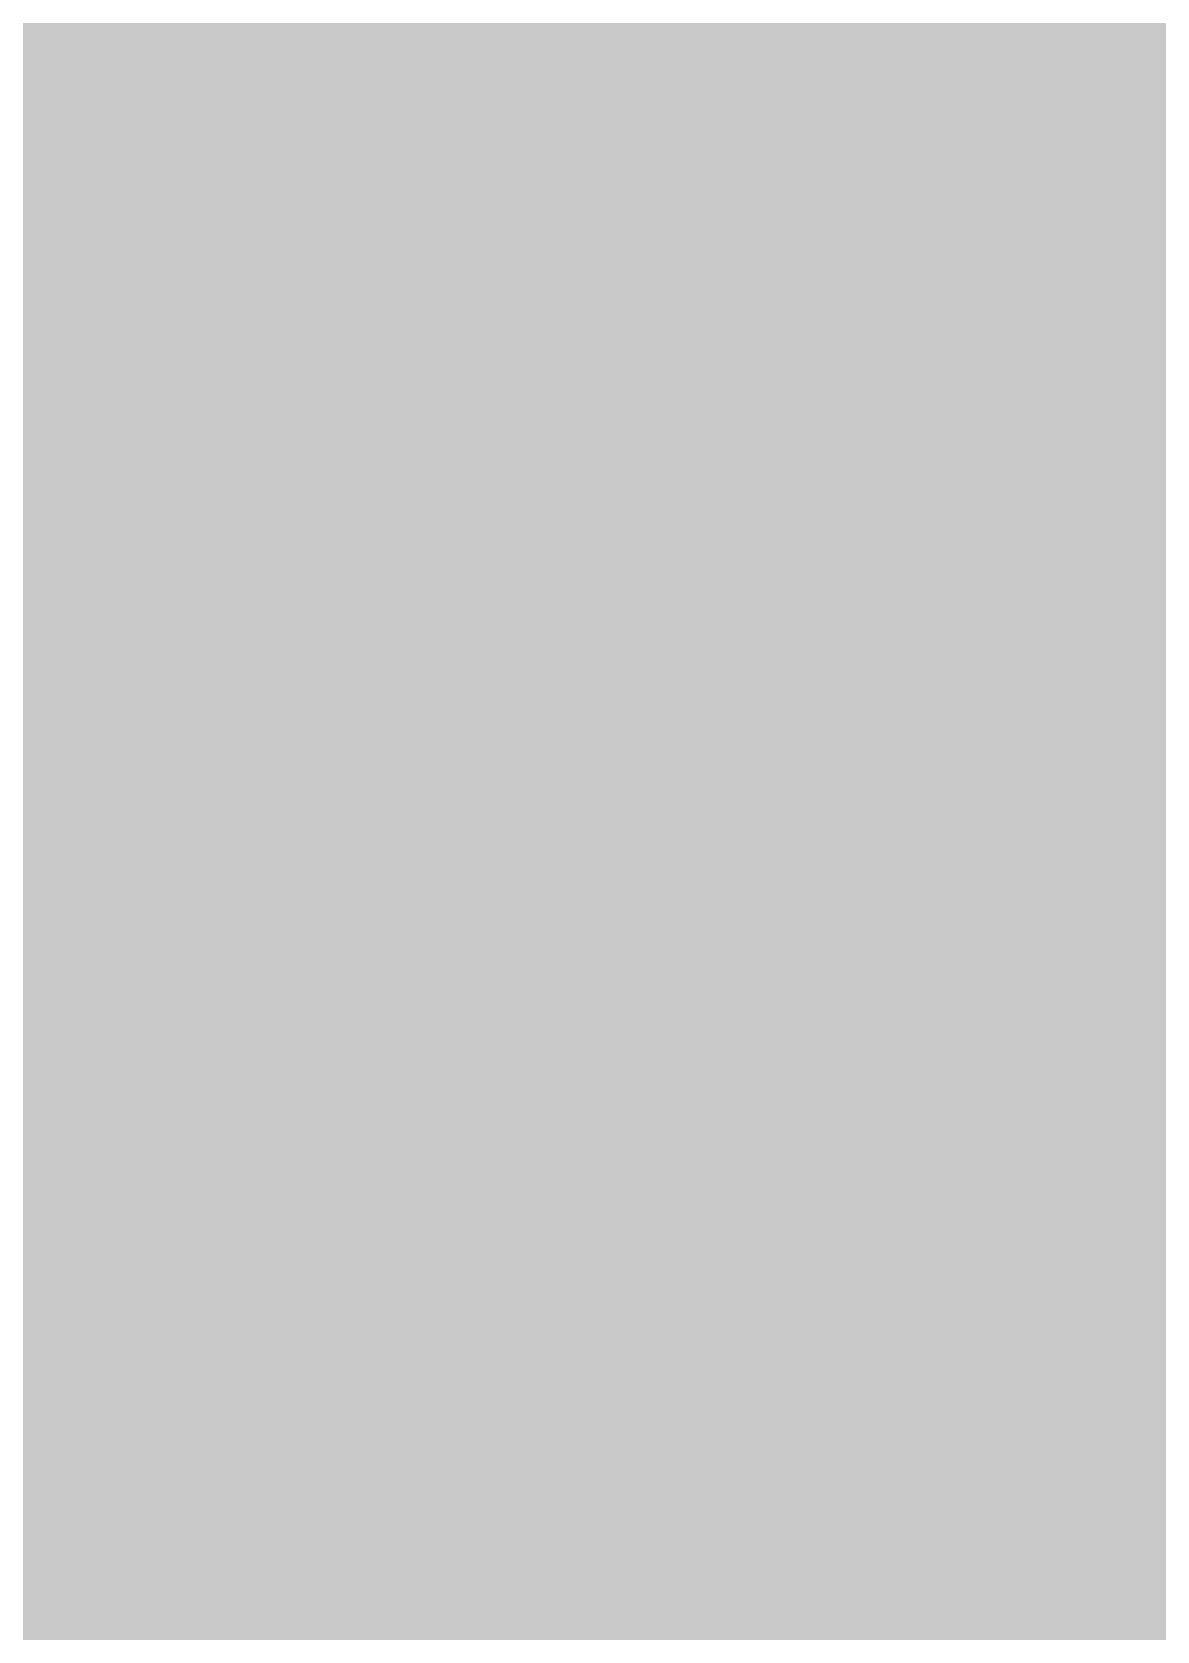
# Model space of a CAD drawing. Header units: inches. Extents: x 0 to 841, y 0 to 594.
# Drawn here: x 295.186 to 295.573, y 382.331 to 382.88 of the extents above; entities that cross this region are included whole.
import ezdxf

# ---------------------------------------------------------------- set-up
doc = ezdxf.new("R2010")
doc.units = ezdxf.units.IN
doc.layers.add('Sheet', color=255, linetype='Continuous')

msp = doc.modelspace()

# ---------------------------------------------------------------- linework, layer by layer
at = {"layer": 'Sheet'}
for points in [[(295.5223, 383.05229, 0.29972, 0.29972, 0), (295.54476, 383.02983, 0.29972, 0.29972, 0), (295.57844, 383.00737, 0.29972, 0.29972, 0), (295.6009, 382.97368, 0.29972, 0.29972, 0), (295.62336, 382.95123, 0.29972, 0.29972, 0), (295.64582, 382.91754, 0.29972, 0.29972, 0), (295.65704, 382.88385, 0.29972, 0.29972, 0), (295.6795, 382.86139, 0.29972, 0.29972, 0), (295.69073, 382.8277, 0.29972, 0.29972, 0), (295.71319, 382.79401, 0.29972, 0.29972, 0), (295.72442, 382.76032, 0.29972, 0.29972, 0), (295.73565, 382.7154, 0.29972, 0.29972, 0), (295.74688, 382.68172, 0.29972, 0.29972, 0), (295.7581, 382.64803, 0.29972, 0.29972, 0), (295.7581, 382.60311, 0.29972, 0.29972, 0), (295.76933, 382.56942, 0.29972, 0.29972, 0), (295.76933, 382.53573, 0.29972, 0.29972, 0), (295.76933, 382.49081, 0.29972, 0.29972, 0)], [(295.5223, 383.05229, 0.29972, 0.29972, 0), (295.54476, 383.02983, 0.29972, 0.29972, 0), (295.57844, 383.00737, 0.29972, 0.29972, 0), (295.6009, 382.97368, 0.29972, 0.29972, 0), (295.62336, 382.95123, 0.29972, 0.29972, 0), (295.64582, 382.91754, 0.29972, 0.29972, 0), (295.65704, 382.88385, 0.29972, 0.29972, 0), (295.6795, 382.86139, 0.29972, 0.29972, 0), (295.69073, 382.8277, 0.29972, 0.29972, 0), (295.71319, 382.79401, 0.29972, 0.29972, 0), (295.72442, 382.76032, 0.29972, 0.29972, 0), (295.73565, 382.7154, 0.29972, 0.29972, 0), (295.74688, 382.68172, 0.29972, 0.29972, 0), (295.7581, 382.64803, 0.29972, 0.29972, 0), (295.7581, 382.60311, 0.29972, 0.29972, 0), (295.76933, 382.56942, 0.29972, 0.29972, 0), (295.76933, 382.53573, 0.29972, 0.29972, 0), (295.76933, 382.49081, 0.29972, 0.29972, 0)], [(295.5223, 383.05229, 0.29972, 0.29972, 0), (295.54476, 383.02983, 0.29972, 0.29972, 0), (295.57844, 383.00737, 0.29972, 0.29972, 0), (295.6009, 382.97368, 0.29972, 0.29972, 0), (295.62336, 382.95123, 0.29972, 0.29972, 0), (295.64582, 382.91754, 0.29972, 0.29972, 0), (295.65704, 382.88385, 0.29972, 0.29972, 0), (295.6795, 382.86139, 0.29972, 0.29972, 0), (295.69073, 382.8277, 0.29972, 0.29972, 0), (295.71319, 382.79401, 0.29972, 0.29972, 0), (295.72442, 382.76032, 0.29972, 0.29972, 0), (295.73565, 382.7154, 0.29972, 0.29972, 0), (295.74688, 382.68172, 0.29972, 0.29972, 0), (295.7581, 382.64803, 0.29972, 0.29972, 0), (295.7581, 382.60311, 0.29972, 0.29972, 0), (295.76933, 382.56942, 0.29972, 0.29972, 0), (295.76933, 382.53573, 0.29972, 0.29972, 0), (295.76933, 382.49081, 0.29972, 0.29972, 0)], [(295.5223, 383.05229, 0.29972, 0.29972, 0), (295.54476, 383.02983, 0.29972, 0.29972, 0), (295.57844, 383.00737, 0.29972, 0.29972, 0), (295.6009, 382.97368, 0.29972, 0.29972, 0), (295.62336, 382.95123, 0.29972, 0.29972, 0), (295.64582, 382.91754, 0.29972, 0.29972, 0), (295.65704, 382.88385, 0.29972, 0.29972, 0), (295.6795, 382.86139, 0.29972, 0.29972, 0), (295.69073, 382.8277, 0.29972, 0.29972, 0), (295.71319, 382.79401, 0.29972, 0.29972, 0), (295.72442, 382.76032, 0.29972, 0.29972, 0), (295.73565, 382.7154, 0.29972, 0.29972, 0), (295.74688, 382.68172, 0.29972, 0.29972, 0), (295.7581, 382.64803, 0.29972, 0.29972, 0), (295.7581, 382.60311, 0.29972, 0.29972, 0), (295.76933, 382.56942, 0.29972, 0.29972, 0), (295.76933, 382.53573, 0.29972, 0.29972, 0), (295.76933, 382.49081, 0.29972, 0.29972, 0)], [(295.5223, 383.05229, 0.29972, 0.29972, 0), (295.54476, 383.02983, 0.29972, 0.29972, 0), (295.57844, 383.00737, 0.29972, 0.29972, 0), (295.6009, 382.97368, 0.29972, 0.29972, 0), (295.62336, 382.95123, 0.29972, 0.29972, 0), (295.64582, 382.91754, 0.29972, 0.29972, 0), (295.65704, 382.88385, 0.29972, 0.29972, 0), (295.6795, 382.86139, 0.29972, 0.29972, 0), (295.69073, 382.8277, 0.29972, 0.29972, 0), (295.71319, 382.79401, 0.29972, 0.29972, 0), (295.72442, 382.76032, 0.29972, 0.29972, 0), (295.73565, 382.7154, 0.29972, 0.29972, 0), (295.74688, 382.68172, 0.29972, 0.29972, 0), (295.7581, 382.64803, 0.29972, 0.29972, 0), (295.7581, 382.60311, 0.29972, 0.29972, 0), (295.76933, 382.56942, 0.29972, 0.29972, 0), (295.76933, 382.53573, 0.29972, 0.29972, 0), (295.76933, 382.49081, 0.29972, 0.29972, 0)], [(295.017, 383.00737, 0.29972, 0.29972, 0), (295.03945, 383.00737, 0.29972, 0.29972, 0), (295.07314, 383.00737, 0.29972, 0.29972, 0), (295.0956, 382.99614, 0.29972, 0.29972, 0), (295.11806, 382.99614, 0.29972, 0.29972, 0), (295.14051, 382.99614, 0.29972, 0.29972, 0), (295.16297, 382.98491, 0.29972, 0.29972, 0), (295.19666, 382.97368, 0.29972, 0.29972, 0), (295.21912, 382.96246, 0.29972, 0.29972, 0), (295.24157, 382.95123, 0.29972, 0.29972, 0), (295.26403, 382.94, 0.29972, 0.29972, 0), (295.27526, 382.92877, 0.29972, 0.29972, 0), (295.29772, 382.91754, 0.29972, 0.29972, 0), (295.32018, 382.90631, 0.29972, 0.29972, 0), (295.34263, 382.88385, 0.29972, 0.29972, 0), (295.35386, 382.87262, 0.29972, 0.29972, 0), (295.37632, 382.85016, 0.29972, 0.29972, 0), (295.38755, 382.83893, 0.29972, 0.29972, 0), (295.41001, 382.81647, 0.29972, 0.29972, 0), (295.42124, 382.79401, 0.29972, 0.29972, 0), (295.43247, 382.78278, 0.29972, 0.29972, 0), (295.45492, 382.76032, 0.29972, 0.29972, 0), (295.46615, 382.73786, 0.29972, 0.29972, 0), (295.47738, 382.7154, 0.29972, 0.29972, 0), (295.47738, 382.69295, 0.29972, 0.29972, 0), (295.48861, 382.67049, 0.29972, 0.29972, 0), (295.49984, 382.64803, 0.29972, 0.29972, 0), (295.51107, 382.61434, 0.29972, 0.29972, 0), (295.51107, 382.59188, 0.29972, 0.29972, 0), (295.51107, 382.56942, 0.29972, 0.29972, 0), (295.5223, 382.54696, 0.29972, 0.29972, 0), (295.5223, 382.51327, 0.29972, 0.29972, 0), (295.5223, 382.49081, 0.29972, 0.29972, 0)], [(295.017, 383.00737, 0.29972, 0.29972, 0), (295.03945, 383.00737, 0.29972, 0.29972, 0), (295.07314, 383.00737, 0.29972, 0.29972, 0), (295.0956, 382.99614, 0.29972, 0.29972, 0), (295.11806, 382.99614, 0.29972, 0.29972, 0), (295.14051, 382.99614, 0.29972, 0.29972, 0), (295.16297, 382.98491, 0.29972, 0.29972, 0), (295.19666, 382.97368, 0.29972, 0.29972, 0), (295.21912, 382.96246, 0.29972, 0.29972, 0), (295.24157, 382.95123, 0.29972, 0.29972, 0), (295.26403, 382.94, 0.29972, 0.29972, 0), (295.27526, 382.92877, 0.29972, 0.29972, 0), (295.29772, 382.91754, 0.29972, 0.29972, 0), (295.32018, 382.90631, 0.29972, 0.29972, 0), (295.34263, 382.88385, 0.29972, 0.29972, 0), (295.35386, 382.87262, 0.29972, 0.29972, 0), (295.37632, 382.85016, 0.29972, 0.29972, 0), (295.38755, 382.83893, 0.29972, 0.29972, 0), (295.41001, 382.81647, 0.29972, 0.29972, 0), (295.42124, 382.79401, 0.29972, 0.29972, 0), (295.43247, 382.78278, 0.29972, 0.29972, 0), (295.45492, 382.76032, 0.29972, 0.29972, 0), (295.46615, 382.73786, 0.29972, 0.29972, 0), (295.47738, 382.7154, 0.29972, 0.29972, 0), (295.47738, 382.69295, 0.29972, 0.29972, 0), (295.48861, 382.67049, 0.29972, 0.29972, 0), (295.49984, 382.64803, 0.29972, 0.29972, 0), (295.51107, 382.61434, 0.29972, 0.29972, 0), (295.51107, 382.59188, 0.29972, 0.29972, 0), (295.51107, 382.56942, 0.29972, 0.29972, 0), (295.5223, 382.54696, 0.29972, 0.29972, 0), (295.5223, 382.51327, 0.29972, 0.29972, 0), (295.5223, 382.49081, 0.29972, 0.29972, 0)], [(295.017, 383.00737, 0.29972, 0.29972, 0), (295.03945, 383.00737, 0.29972, 0.29972, 0), (295.07314, 383.00737, 0.29972, 0.29972, 0), (295.0956, 382.99614, 0.29972, 0.29972, 0), (295.11806, 382.99614, 0.29972, 0.29972, 0), (295.14051, 382.99614, 0.29972, 0.29972, 0), (295.16297, 382.98491, 0.29972, 0.29972, 0), (295.19666, 382.97368, 0.29972, 0.29972, 0), (295.21912, 382.96246, 0.29972, 0.29972, 0), (295.24157, 382.95123, 0.29972, 0.29972, 0), (295.26403, 382.94, 0.29972, 0.29972, 0), (295.27526, 382.92877, 0.29972, 0.29972, 0), (295.29772, 382.91754, 0.29972, 0.29972, 0), (295.32018, 382.90631, 0.29972, 0.29972, 0), (295.34263, 382.88385, 0.29972, 0.29972, 0), (295.35386, 382.87262, 0.29972, 0.29972, 0), (295.37632, 382.85016, 0.29972, 0.29972, 0), (295.38755, 382.83893, 0.29972, 0.29972, 0), (295.41001, 382.81647, 0.29972, 0.29972, 0), (295.42124, 382.79401, 0.29972, 0.29972, 0), (295.43247, 382.78278, 0.29972, 0.29972, 0), (295.45492, 382.76032, 0.29972, 0.29972, 0), (295.46615, 382.73786, 0.29972, 0.29972, 0), (295.47738, 382.7154, 0.29972, 0.29972, 0), (295.47738, 382.69295, 0.29972, 0.29972, 0), (295.48861, 382.67049, 0.29972, 0.29972, 0), (295.49984, 382.64803, 0.29972, 0.29972, 0), (295.51107, 382.61434, 0.29972, 0.29972, 0), (295.51107, 382.59188, 0.29972, 0.29972, 0), (295.51107, 382.56942, 0.29972, 0.29972, 0), (295.5223, 382.54696, 0.29972, 0.29972, 0), (295.5223, 382.51327, 0.29972, 0.29972, 0), (295.5223, 382.49081, 0.29972, 0.29972, 0)], [(295.26403, 382.94, 0.09906, 0.09906, 0), (295.27526, 382.92877, 0.09906, 0.09906, 0), (295.29772, 382.91754, 0.09906, 0.09906, 0), (295.32018, 382.90631, 0.09906, 0.09906, 0), (295.34263, 382.88385, 0.09906, 0.09906, 0), (295.35386, 382.87262, 0.09906, 0.09906, 0), (295.37632, 382.85016, 0.09906, 0.09906, 0), (295.38755, 382.83893, 0.09906, 0.09906, 0), (295.41001, 382.81647, 0.09906, 0.09906, 0), (295.42124, 382.79401, 0.09906, 0.09906, 0), (295.43247, 382.78278, 0.09906, 0.09906, 0), (295.45492, 382.76032, 0.09906, 0.09906, 0), (295.46615, 382.73786, 0.09906, 0.09906, 0), (295.47738, 382.7154, 0.09906, 0.09906, 0), (295.47738, 382.69295, 0.09906, 0.09906, 0), (295.48861, 382.67049, 0.09906, 0.09906, 0), (295.49984, 382.64803, 0.09906, 0.09906, 0), (295.51107, 382.61434, 0.09906, 0.09906, 0), (295.51107, 382.59188, 0.09906, 0.09906, 0), (295.51107, 382.56942, 0.09906, 0.09906, 0), (295.5223, 382.54696, 0.09906, 0.09906, 0), (295.5223, 382.51327, 0.09906, 0.09906, 0), (295.5223, 382.49081, 0.09906, 0.09906, 0)], [(295.26403, 382.94, 0.09906, 0.09906, 0), (295.27526, 382.92877, 0.09906, 0.09906, 0), (295.29772, 382.91754, 0.09906, 0.09906, 0), (295.32018, 382.90631, 0.09906, 0.09906, 0), (295.34263, 382.88385, 0.09906, 0.09906, 0), (295.35386, 382.87262, 0.09906, 0.09906, 0), (295.37632, 382.85016, 0.09906, 0.09906, 0), (295.38755, 382.83893, 0.09906, 0.09906, 0), (295.41001, 382.81647, 0.09906, 0.09906, 0), (295.42124, 382.79401, 0.09906, 0.09906, 0), (295.43247, 382.78278, 0.09906, 0.09906, 0), (295.45492, 382.76032, 0.09906, 0.09906, 0), (295.46615, 382.73786, 0.09906, 0.09906, 0), (295.47738, 382.7154, 0.09906, 0.09906, 0), (295.47738, 382.69295, 0.09906, 0.09906, 0), (295.48861, 382.67049, 0.09906, 0.09906, 0), (295.49984, 382.64803, 0.09906, 0.09906, 0), (295.51107, 382.61434, 0.09906, 0.09906, 0), (295.51107, 382.59188, 0.09906, 0.09906, 0), (295.51107, 382.56942, 0.09906, 0.09906, 0), (295.5223, 382.54696, 0.09906, 0.09906, 0), (295.5223, 382.51327, 0.09906, 0.09906, 0), (295.5223, 382.49081, 0.09906, 0.09906, 0)], [(295.26403, 382.94, 0.09906, 0.09906, 0), (295.27526, 382.92877, 0.09906, 0.09906, 0), (295.29772, 382.91754, 0.09906, 0.09906, 0), (295.32018, 382.90631, 0.09906, 0.09906, 0), (295.34263, 382.88385, 0.09906, 0.09906, 0), (295.35386, 382.87262, 0.09906, 0.09906, 0), (295.37632, 382.85016, 0.09906, 0.09906, 0), (295.38755, 382.83893, 0.09906, 0.09906, 0), (295.41001, 382.81647, 0.09906, 0.09906, 0), (295.42124, 382.79401, 0.09906, 0.09906, 0), (295.43247, 382.78278, 0.09906, 0.09906, 0), (295.45492, 382.76032, 0.09906, 0.09906, 0), (295.46615, 382.73786, 0.09906, 0.09906, 0), (295.47738, 382.7154, 0.09906, 0.09906, 0), (295.47738, 382.69295, 0.09906, 0.09906, 0), (295.48861, 382.67049, 0.09906, 0.09906, 0), (295.49984, 382.64803, 0.09906, 0.09906, 0), (295.51107, 382.61434, 0.09906, 0.09906, 0), (295.51107, 382.59188, 0.09906, 0.09906, 0), (295.51107, 382.56942, 0.09906, 0.09906, 0), (295.5223, 382.54696, 0.09906, 0.09906, 0), (295.5223, 382.51327, 0.09906, 0.09906, 0), (295.5223, 382.49081, 0.09906, 0.09906, 0)], [(295.017, 382.49081, 0.7493, 0.7493, 0), (275.01832, 382.49081, 0.7493, 0.7493, 0)], [(295.017, 382.49081, 0.7493, 0.7493, 0), (310.00758, 382.49081, 0.7493, 0.7493, 0)], [(295.017, 379.99785, 0.7493, 0.7493, 0), (295.017, 382.49081, 0.7493, 0.7493, 0)], [(300.01386, 382.49081, 0.29972, 0.29972, 0), (295.017, 382.49081, 0.29972, 0.29972, 0)], [(295.5223, 382.49081, 0.29972, 0.29972, 0), (295.5223, 382.46835, 0.29972, 0.29972, 0), (295.5223, 382.43466, 0.29972, 0.29972, 0), (295.51107, 382.41221, 0.29972, 0.29972, 0), (295.51107, 382.38975, 0.29972, 0.29972, 0), (295.51107, 382.36729, 0.29972, 0.29972, 0), (295.49984, 382.34483, 0.29972, 0.29972, 0), (295.48861, 382.31114, 0.29972, 0.29972, 0), (295.47738, 382.28868, 0.29972, 0.29972, 0), (295.47738, 382.26622, 0.29972, 0.29972, 0), (295.46615, 382.24376, 0.29972, 0.29972, 0), (295.45492, 382.23253, 0.29972, 0.29972, 0), (295.43247, 382.21007, 0.29972, 0.29972, 0), (295.42124, 382.18761, 0.29972, 0.29972, 0), (295.41001, 382.16515, 0.29972, 0.29972, 0)], [(295.5223, 382.49081, 0.29972, 0.29972, 0), (295.5223, 382.46835, 0.29972, 0.29972, 0), (295.5223, 382.43466, 0.29972, 0.29972, 0), (295.51107, 382.41221, 0.29972, 0.29972, 0), (295.51107, 382.38975, 0.29972, 0.29972, 0), (295.51107, 382.36729, 0.29972, 0.29972, 0), (295.49984, 382.34483, 0.29972, 0.29972, 0), (295.48861, 382.31114, 0.29972, 0.29972, 0), (295.47738, 382.28868, 0.29972, 0.29972, 0), (295.47738, 382.26622, 0.29972, 0.29972, 0), (295.46615, 382.24376, 0.29972, 0.29972, 0), (295.45492, 382.23253, 0.29972, 0.29972, 0), (295.43247, 382.21007, 0.29972, 0.29972, 0), (295.42124, 382.18761, 0.29972, 0.29972, 0), (295.41001, 382.16515, 0.29972, 0.29972, 0)], [(295.5223, 382.49081, 0.29972, 0.29972, 0), (295.5223, 382.46835, 0.29972, 0.29972, 0), (295.5223, 382.43466, 0.29972, 0.29972, 0), (295.51107, 382.41221, 0.29972, 0.29972, 0), (295.51107, 382.38975, 0.29972, 0.29972, 0), (295.51107, 382.36729, 0.29972, 0.29972, 0), (295.49984, 382.34483, 0.29972, 0.29972, 0), (295.48861, 382.31114, 0.29972, 0.29972, 0), (295.47738, 382.28868, 0.29972, 0.29972, 0), (295.47738, 382.26622, 0.29972, 0.29972, 0), (295.46615, 382.24376, 0.29972, 0.29972, 0), (295.45492, 382.23253, 0.29972, 0.29972, 0), (295.43247, 382.21007, 0.29972, 0.29972, 0), (295.42124, 382.18761, 0.29972, 0.29972, 0), (295.41001, 382.16515, 0.29972, 0.29972, 0)], [(295.5223, 382.49081, 0.29972, 0.29972, 0), (295.5223, 382.49081, 0.29972, 0.29972, 0), (295.5223, 382.49081, 0.29972, 0.29972, 0), (295.5223, 382.49081, 0.29972, 0.29972, 0), (295.5223, 382.49081, 0.29972, 0.29972, 0), (295.5223, 382.49081, 0.29972, 0.29972, 0), (295.5223, 382.49081, 0.29972, 0.29972, 0), (295.5223, 382.49081, 0.29972, 0.29972, 0), (295.5223, 382.49081, 0.29972, 0.29972, 0), (295.5223, 382.49081, 0.29972, 0.29972, 0), (295.5223, 382.49081, 0.29972, 0.29972, 0), (295.5223, 382.49081, 0.29972, 0.29972, 0), (295.5223, 382.49081, 0.29972, 0.29972, 0), (295.5223, 382.49081, 0.29972, 0.29972, 0), (295.5223, 382.49081, 0.29972, 0.29972, 0), (295.5223, 382.49081, 0.29972, 0.29972, 0), (295.5223, 382.49081, 0.29972, 0.29972, 0), (295.5223, 382.49081, 0.29972, 0.29972, 0), (295.5223, 382.49081, 0.29972, 0.29972, 0), (295.5223, 382.49081, 0.29972, 0.29972, 0), (295.5223, 382.49081, 0.29972, 0.29972, 0), (295.5223, 382.49081, 0.29972, 0.29972, 0), (295.5223, 382.49081, 0.29972, 0.29972, 0), (295.5223, 382.49081, 0.29972, 0.29972, 0), (295.5223, 382.49081, 0.29972, 0.29972, 0), (295.5223, 382.49081, 0.29972, 0.29972, 0), (295.5223, 382.49081, 0.29972, 0.29972, 0), (295.5223, 382.49081, 0.29972, 0.29972, 0), (295.5223, 382.49081, 0.29972, 0.29972, 0), (295.5223, 382.49081, 0.29972, 0.29972, 0), (295.5223, 382.49081, 0.29972, 0.29972, 0), (295.5223, 382.49081, 0.29972, 0.29972, 0), (295.5223, 382.49081, 0.29972, 0.29972, 0)], [(295.5223, 382.49081, 0.29972, 0.29972, 0), (295.5223, 382.49081, 0.29972, 0.29972, 0)], [(295.5223, 382.49081, 0.29972, 0.29972, 0), (295.5223, 382.49081, 0.29972, 0.29972, 0), (295.5223, 382.49081, 0.29972, 0.29972, 0), (295.5223, 382.49081, 0.29972, 0.29972, 0), (295.5223, 382.49081, 0.29972, 0.29972, 0), (295.5223, 382.49081, 0.29972, 0.29972, 0), (295.5223, 382.49081, 0.29972, 0.29972, 0), (295.5223, 382.49081, 0.29972, 0.29972, 0), (295.5223, 382.49081, 0.29972, 0.29972, 0), (295.5223, 382.49081, 0.29972, 0.29972, 0), (295.5223, 382.49081, 0.29972, 0.29972, 0), (295.5223, 382.49081, 0.29972, 0.29972, 0), (295.5223, 382.49081, 0.29972, 0.29972, 0), (295.5223, 382.49081, 0.29972, 0.29972, 0), (295.5223, 382.49081, 0.29972, 0.29972, 0), (295.5223, 382.49081, 0.29972, 0.29972, 0), (295.5223, 382.49081, 0.29972, 0.29972, 0), (295.5223, 382.49081, 0.29972, 0.29972, 0), (295.5223, 382.49081, 0.29972, 0.29972, 0), (295.5223, 382.49081, 0.29972, 0.29972, 0), (295.5223, 382.49081, 0.29972, 0.29972, 0), (295.5223, 382.49081, 0.29972, 0.29972, 0), (295.5223, 382.49081, 0.29972, 0.29972, 0), (295.5223, 382.49081, 0.29972, 0.29972, 0), (295.5223, 382.49081, 0.29972, 0.29972, 0), (295.5223, 382.49081, 0.29972, 0.29972, 0), (295.5223, 382.49081, 0.29972, 0.29972, 0), (295.5223, 382.49081, 0.29972, 0.29972, 0), (295.5223, 382.49081, 0.29972, 0.29972, 0), (295.5223, 382.49081, 0.29972, 0.29972, 0), (295.5223, 382.49081, 0.29972, 0.29972, 0), (295.5223, 382.49081, 0.29972, 0.29972, 0), (295.5223, 382.49081, 0.29972, 0.29972, 0)], [(295.5223, 382.49081, 0.29972, 0.29972, 0), (295.5223, 382.49081, 0.29972, 0.29972, 0)], [(295.5223, 382.49081, 0.29972, 0.29972, 0), (295.5223, 382.49081, 0.29972, 0.29972, 0), (295.5223, 382.49081, 0.29972, 0.29972, 0), (295.5223, 382.49081, 0.29972, 0.29972, 0), (295.5223, 382.49081, 0.29972, 0.29972, 0), (295.5223, 382.49081, 0.29972, 0.29972, 0), (295.5223, 382.49081, 0.29972, 0.29972, 0), (295.5223, 382.49081, 0.29972, 0.29972, 0), (295.5223, 382.49081, 0.29972, 0.29972, 0), (295.5223, 382.49081, 0.29972, 0.29972, 0), (295.5223, 382.49081, 0.29972, 0.29972, 0), (295.5223, 382.49081, 0.29972, 0.29972, 0), (295.5223, 382.49081, 0.29972, 0.29972, 0), (295.5223, 382.49081, 0.29972, 0.29972, 0), (295.5223, 382.49081, 0.29972, 0.29972, 0), (295.5223, 382.49081, 0.29972, 0.29972, 0), (295.5223, 382.49081, 0.29972, 0.29972, 0), (295.5223, 382.49081, 0.29972, 0.29972, 0), (295.5223, 382.49081, 0.29972, 0.29972, 0), (295.5223, 382.49081, 0.29972, 0.29972, 0), (295.5223, 382.49081, 0.29972, 0.29972, 0), (295.5223, 382.49081, 0.29972, 0.29972, 0), (295.5223, 382.49081, 0.29972, 0.29972, 0), (295.5223, 382.49081, 0.29972, 0.29972, 0), (295.5223, 382.49081, 0.29972, 0.29972, 0), (295.5223, 382.49081, 0.29972, 0.29972, 0), (295.5223, 382.49081, 0.29972, 0.29972, 0), (295.5223, 382.49081, 0.29972, 0.29972, 0), (295.5223, 382.49081, 0.29972, 0.29972, 0), (295.5223, 382.49081, 0.29972, 0.29972, 0), (295.5223, 382.49081, 0.29972, 0.29972, 0), (295.5223, 382.49081, 0.29972, 0.29972, 0), (295.5223, 382.49081, 0.29972, 0.29972, 0)], [(295.5223, 382.49081, 0.29972, 0.29972, 0), (295.5223, 382.49081, 0.29972, 0.29972, 0)], [(295.76933, 382.49081, 0.29972, 0.29972, 0), (295.76933, 382.45712, 0.29972, 0.29972, 0), (295.76933, 382.41221, 0.29972, 0.29972, 0), (295.7581, 382.37852, 0.29972, 0.29972, 0), (295.7581, 382.3336, 0.29972, 0.29972, 0), (295.74688, 382.29991, 0.29972, 0.29972, 0), (295.73565, 382.26622, 0.29972, 0.29972, 0), (295.72442, 382.23253, 0.29972, 0.29972, 0), (295.71319, 382.19884, 0.29972, 0.29972, 0), (295.69073, 382.16515, 0.29972, 0.29972, 0)], [(295.76933, 382.49081, 0.29972, 0.29972, 0), (295.76933, 382.45712, 0.29972, 0.29972, 0), (295.76933, 382.41221, 0.29972, 0.29972, 0), (295.7581, 382.37852, 0.29972, 0.29972, 0), (295.7581, 382.3336, 0.29972, 0.29972, 0), (295.74688, 382.29991, 0.29972, 0.29972, 0), (295.73565, 382.26622, 0.29972, 0.29972, 0), (295.72442, 382.23253, 0.29972, 0.29972, 0), (295.71319, 382.19884, 0.29972, 0.29972, 0), (295.69073, 382.16515, 0.29972, 0.29972, 0)], [(295.76933, 382.49081, 0.29972, 0.29972, 0), (295.76933, 382.45712, 0.29972, 0.29972, 0), (295.76933, 382.41221, 0.29972, 0.29972, 0), (295.7581, 382.37852, 0.29972, 0.29972, 0), (295.7581, 382.3336, 0.29972, 0.29972, 0), (295.74688, 382.29991, 0.29972, 0.29972, 0), (295.73565, 382.26622, 0.29972, 0.29972, 0), (295.72442, 382.23253, 0.29972, 0.29972, 0), (295.71319, 382.19884, 0.29972, 0.29972, 0), (295.69073, 382.16515, 0.29972, 0.29972, 0)], [(295.76933, 382.49081, 0.29972, 0.29972, 0), (295.76933, 382.45712, 0.29972, 0.29972, 0), (295.76933, 382.41221, 0.29972, 0.29972, 0), (295.7581, 382.37852, 0.29972, 0.29972, 0), (295.7581, 382.3336, 0.29972, 0.29972, 0), (295.74688, 382.29991, 0.29972, 0.29972, 0), (295.73565, 382.26622, 0.29972, 0.29972, 0), (295.72442, 382.23253, 0.29972, 0.29972, 0), (295.71319, 382.19884, 0.29972, 0.29972, 0), (295.69073, 382.16515, 0.29972, 0.29972, 0)], [(295.76933, 382.49081, 0.29972, 0.29972, 0), (295.76933, 382.45712, 0.29972, 0.29972, 0), (295.76933, 382.41221, 0.29972, 0.29972, 0), (295.7581, 382.37852, 0.29972, 0.29972, 0), (295.7581, 382.3336, 0.29972, 0.29972, 0), (295.74688, 382.29991, 0.29972, 0.29972, 0), (295.73565, 382.26622, 0.29972, 0.29972, 0), (295.72442, 382.23253, 0.29972, 0.29972, 0), (295.71319, 382.19884, 0.29972, 0.29972, 0), (295.69073, 382.16515, 0.29972, 0.29972, 0)], [(295.5223, 382.49081, 0.09906, 0.09906, 0), (295.5223, 382.46835, 0.09906, 0.09906, 0), (295.5223, 382.43466, 0.09906, 0.09906, 0), (295.51107, 382.41221, 0.09906, 0.09906, 0), (295.51107, 382.38975, 0.09906, 0.09906, 0), (295.51107, 382.36729, 0.09906, 0.09906, 0), (295.49984, 382.34483, 0.09906, 0.09906, 0), (295.48861, 382.31114, 0.09906, 0.09906, 0), (295.47738, 382.28868, 0.09906, 0.09906, 0), (295.47738, 382.26622, 0.09906, 0.09906, 0)], [(295.5223, 382.49081, 0.09906, 0.09906, 0), (295.5223, 382.46835, 0.09906, 0.09906, 0), (295.5223, 382.43466, 0.09906, 0.09906, 0), (295.51107, 382.41221, 0.09906, 0.09906, 0), (295.51107, 382.38975, 0.09906, 0.09906, 0), (295.51107, 382.36729, 0.09906, 0.09906, 0), (295.49984, 382.34483, 0.09906, 0.09906, 0), (295.48861, 382.31114, 0.09906, 0.09906, 0), (295.47738, 382.28868, 0.09906, 0.09906, 0), (295.47738, 382.26622, 0.09906, 0.09906, 0)], [(295.5223, 382.49081, 0.09906, 0.09906, 0), (295.5223, 382.46835, 0.09906, 0.09906, 0), (295.5223, 382.43466, 0.09906, 0.09906, 0), (295.51107, 382.41221, 0.09906, 0.09906, 0), (295.51107, 382.38975, 0.09906, 0.09906, 0), (295.51107, 382.36729, 0.09906, 0.09906, 0), (295.49984, 382.34483, 0.09906, 0.09906, 0), (295.48861, 382.31114, 0.09906, 0.09906, 0), (295.47738, 382.28868, 0.09906, 0.09906, 0), (295.47738, 382.26622, 0.09906, 0.09906, 0)], [(295.5223, 382.49081, 0.09906, 0.09906, 0), (295.5223, 382.49081, 0.09906, 0.09906, 0), (295.5223, 382.49081, 0.09906, 0.09906, 0), (295.5223, 382.49081, 0.09906, 0.09906, 0), (295.5223, 382.49081, 0.09906, 0.09906, 0), (295.5223, 382.49081, 0.09906, 0.09906, 0), (295.5223, 382.49081, 0.09906, 0.09906, 0), (295.5223, 382.49081, 0.09906, 0.09906, 0), (295.5223, 382.49081, 0.09906, 0.09906, 0), (295.5223, 382.49081, 0.09906, 0.09906, 0), (295.5223, 382.49081, 0.09906, 0.09906, 0), (295.5223, 382.49081, 0.09906, 0.09906, 0), (295.5223, 382.49081, 0.09906, 0.09906, 0), (295.5223, 382.49081, 0.09906, 0.09906, 0), (295.5223, 382.49081, 0.09906, 0.09906, 0), (295.5223, 382.49081, 0.09906, 0.09906, 0), (295.5223, 382.49081, 0.09906, 0.09906, 0), (295.5223, 382.49081, 0.09906, 0.09906, 0), (295.5223, 382.49081, 0.09906, 0.09906, 0), (295.5223, 382.49081, 0.09906, 0.09906, 0), (295.5223, 382.49081, 0.09906, 0.09906, 0), (295.5223, 382.49081, 0.09906, 0.09906, 0), (295.5223, 382.49081, 0.09906, 0.09906, 0), (295.5223, 382.49081, 0.09906, 0.09906, 0), (295.5223, 382.49081, 0.09906, 0.09906, 0), (295.5223, 382.49081, 0.09906, 0.09906, 0), (295.5223, 382.49081, 0.09906, 0.09906, 0), (295.5223, 382.49081, 0.09906, 0.09906, 0), (295.5223, 382.49081, 0.09906, 0.09906, 0), (295.5223, 382.49081, 0.09906, 0.09906, 0), (295.5223, 382.49081, 0.09906, 0.09906, 0), (295.5223, 382.49081, 0.09906, 0.09906, 0), (295.5223, 382.49081, 0.09906, 0.09906, 0)], [(295.5223, 382.49081, 0.09906, 0.09906, 0), (295.5223, 382.49081, 0.09906, 0.09906, 0)], [(295.5223, 382.49081, 0.09906, 0.09906, 0), (295.5223, 382.49081, 0.09906, 0.09906, 0), (295.5223, 382.49081, 0.09906, 0.09906, 0), (295.5223, 382.49081, 0.09906, 0.09906, 0), (295.5223, 382.49081, 0.09906, 0.09906, 0), (295.5223, 382.49081, 0.09906, 0.09906, 0), (295.5223, 382.49081, 0.09906, 0.09906, 0), (295.5223, 382.49081, 0.09906, 0.09906, 0), (295.5223, 382.49081, 0.09906, 0.09906, 0), (295.5223, 382.49081, 0.09906, 0.09906, 0), (295.5223, 382.49081, 0.09906, 0.09906, 0), (295.5223, 382.49081, 0.09906, 0.09906, 0), (295.5223, 382.49081, 0.09906, 0.09906, 0), (295.5223, 382.49081, 0.09906, 0.09906, 0), (295.5223, 382.49081, 0.09906, 0.09906, 0), (295.5223, 382.49081, 0.09906, 0.09906, 0), (295.5223, 382.49081, 0.09906, 0.09906, 0), (295.5223, 382.49081, 0.09906, 0.09906, 0), (295.5223, 382.49081, 0.09906, 0.09906, 0), (295.5223, 382.49081, 0.09906, 0.09906, 0), (295.5223, 382.49081, 0.09906, 0.09906, 0), (295.5223, 382.49081, 0.09906, 0.09906, 0), (295.5223, 382.49081, 0.09906, 0.09906, 0), (295.5223, 382.49081, 0.09906, 0.09906, 0), (295.5223, 382.49081, 0.09906, 0.09906, 0), (295.5223, 382.49081, 0.09906, 0.09906, 0), (295.5223, 382.49081, 0.09906, 0.09906, 0), (295.5223, 382.49081, 0.09906, 0.09906, 0), (295.5223, 382.49081, 0.09906, 0.09906, 0), (295.5223, 382.49081, 0.09906, 0.09906, 0), (295.5223, 382.49081, 0.09906, 0.09906, 0), (295.5223, 382.49081, 0.09906, 0.09906, 0), (295.5223, 382.49081, 0.09906, 0.09906, 0)], [(295.5223, 382.49081, 0.09906, 0.09906, 0), (295.5223, 382.49081, 0.09906, 0.09906, 0)], [(295.5223, 382.49081, 0.09906, 0.09906, 0), (295.5223, 382.49081, 0.09906, 0.09906, 0), (295.5223, 382.49081, 0.09906, 0.09906, 0), (295.5223, 382.49081, 0.09906, 0.09906, 0), (295.5223, 382.49081, 0.09906, 0.09906, 0), (295.5223, 382.49081, 0.09906, 0.09906, 0), (295.5223, 382.49081, 0.09906, 0.09906, 0), (295.5223, 382.49081, 0.09906, 0.09906, 0), (295.5223, 382.49081, 0.09906, 0.09906, 0), (295.5223, 382.49081, 0.09906, 0.09906, 0), (295.5223, 382.49081, 0.09906, 0.09906, 0), (295.5223, 382.49081, 0.09906, 0.09906, 0), (295.5223, 382.49081, 0.09906, 0.09906, 0), (295.5223, 382.49081, 0.09906, 0.09906, 0), (295.5223, 382.49081, 0.09906, 0.09906, 0), (295.5223, 382.49081, 0.09906, 0.09906, 0), (295.5223, 382.49081, 0.09906, 0.09906, 0), (295.5223, 382.49081, 0.09906, 0.09906, 0), (295.5223, 382.49081, 0.09906, 0.09906, 0), (295.5223, 382.49081, 0.09906, 0.09906, 0), (295.5223, 382.49081, 0.09906, 0.09906, 0), (295.5223, 382.49081, 0.09906, 0.09906, 0), (295.5223, 382.49081, 0.09906, 0.09906, 0), (295.5223, 382.49081, 0.09906, 0.09906, 0), (295.5223, 382.49081, 0.09906, 0.09906, 0), (295.5223, 382.49081, 0.09906, 0.09906, 0), (295.5223, 382.49081, 0.09906, 0.09906, 0), (295.5223, 382.49081, 0.09906, 0.09906, 0), (295.5223, 382.49081, 0.09906, 0.09906, 0), (295.5223, 382.49081, 0.09906, 0.09906, 0), (295.5223, 382.49081, 0.09906, 0.09906, 0), (295.5223, 382.49081, 0.09906, 0.09906, 0), (295.5223, 382.49081, 0.09906, 0.09906, 0)], [(295.5223, 382.49081, 0.09906, 0.09906, 0), (295.5223, 382.49081, 0.09906, 0.09906, 0)]]:
    msp.add_lwpolyline(points, format="xyseb", dxfattribs=at)
msp.add_lwpolyline([(294.74601, 382.50001, 0.508, 0.508, 1), (295.25401, 382.50001, 0.508, 0.508, 1)], format="xyseb", close=True, dxfattribs=at)

doc.saveas('drawing.dxf')
